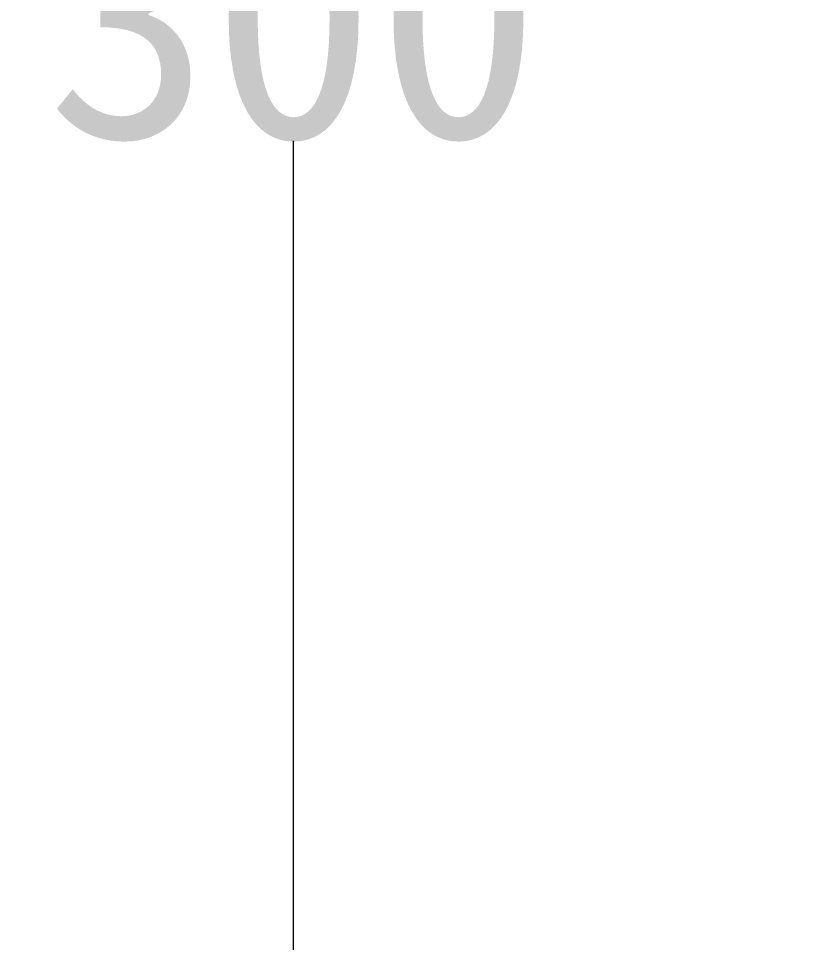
# Model space of a CAD drawing. Header units: millimetres. Extents: x 0 to 1749, y -46 to 1352.
# Drawn here: x 743.2 to 808.1, y 265.5 to 341.8 of the extents above; entities that cross this region are included whole.
import ezdxf

# ---------------------------------------------------------------- set-up
doc = ezdxf.new("R2010")
doc.units = ezdxf.units.MM
doc.styles.get("Standard").update_dxf_attribs({"font": 'SimSun.ttf', "height": 20})
doc.dimstyles.get("Standard").update_dxf_attribs({"dimtxt": 5, "dimasz": 0.18, "dimexe": 0.18, "dimexo": 0.0625, "dimgap": 0.09, "dimtad": 0, "dimtih": 1, "dimtoh": 1, "dimdec": 4, "dimzin": 0, "dimdsep": 46, "dimtxsty": 'Standard', "dimcen": 0.09, "dimclrt": 1, "dimadec": 0, "dimazin": 0, "dimtfac": 1, "dimtdec": 4, "dimtofl": 0, "dimtmove": 0, "dimatfit": 3, "dimfxl": 0, "dimtolj": 1, "dimtzin": 0, "dimarcsym": 0})

# ---------------------------------------------------------------- blocks, each defined once
blk = doc.blocks.new('*D21')
at = {"color": 0, "lineweight": 18, "transparency": 16777216}
for p, q in [((811.388, 491.795), (765.692, 491.795)), ((765.872, 487.795), (765.872, 351.885)), ((765.872, 195.795), (765.872, 331.705)), ((811.388, 191.795), (765.692, 191.795))]:
    blk.add_line(p, q, dxfattribs=at)
at = {"color": 0, "lineweight": 20, "transparency": 16777216}
for points in [[(765.205, 487.795), (766.538, 487.795), (765.872, 491.795)], [(765.205, 195.795), (766.538, 195.795), (765.872, 191.795)]]:
    blk.add_solid(points, dxfattribs=at)
at = {"layer": 'Defpoints', "color": 0, "lineweight": 20, "transparency": 16777216}
for p in [(811.451, 491.795), (765.872, 191.795), (811.451, 191.795)]:
    blk.add_point(p, dxfattribs=at)
at = {"color": 1, "lineweight": 20, "transparency": 16777216, "insert": (765.872, 341.795), "char_height": 20, "attachment_point": 5}
blk.add_mtext('\\A1;{\\C256;300}', dxfattribs=at)
blk = doc.blocks.new('_Dot')
at = {"color": 0, "linetype": 'ByBlock', "lineweight": -2}
blk.add_line((-0.5, 0), (-1, 0), dxfattribs=at)
at = {"color": 0, "linetype": 'ByBlock', "lineweight": 30, "const_width": 0.5}
blk.add_lwpolyline([(-0.25, 0, 1), (0.25, 0, 1)], format="xyb", close=True, dxfattribs=at)

msp = doc.modelspace()

# ---------------------------------------------------------------- dimensions: what is measured, and where the dimension line sits
at = {"color": 7, "lineweight": 20}
dim = msp.add_linear_dim(base=(765.87163, 191.79535), p1=(811.4507, 491.79535), p2=(811.4507, 191.79535), angle=90, text='{\\C256;<>}', dimstyle='Standard', override={"dimtxt": 20, "dimasz": 4, "dimdec": 0, "dimcen": 0, "dimtdec": 0, "dimldrblk": 'Dot', "dimlwd": 18, "dimlwe": 18}, dxfattribs=at)
dim.commit()
dim.dimension.update_dxf_attribs({"geometry": '*D21', "text_midpoint": (765.87163, 341.79535)})

doc.saveas('drawing.dxf')
